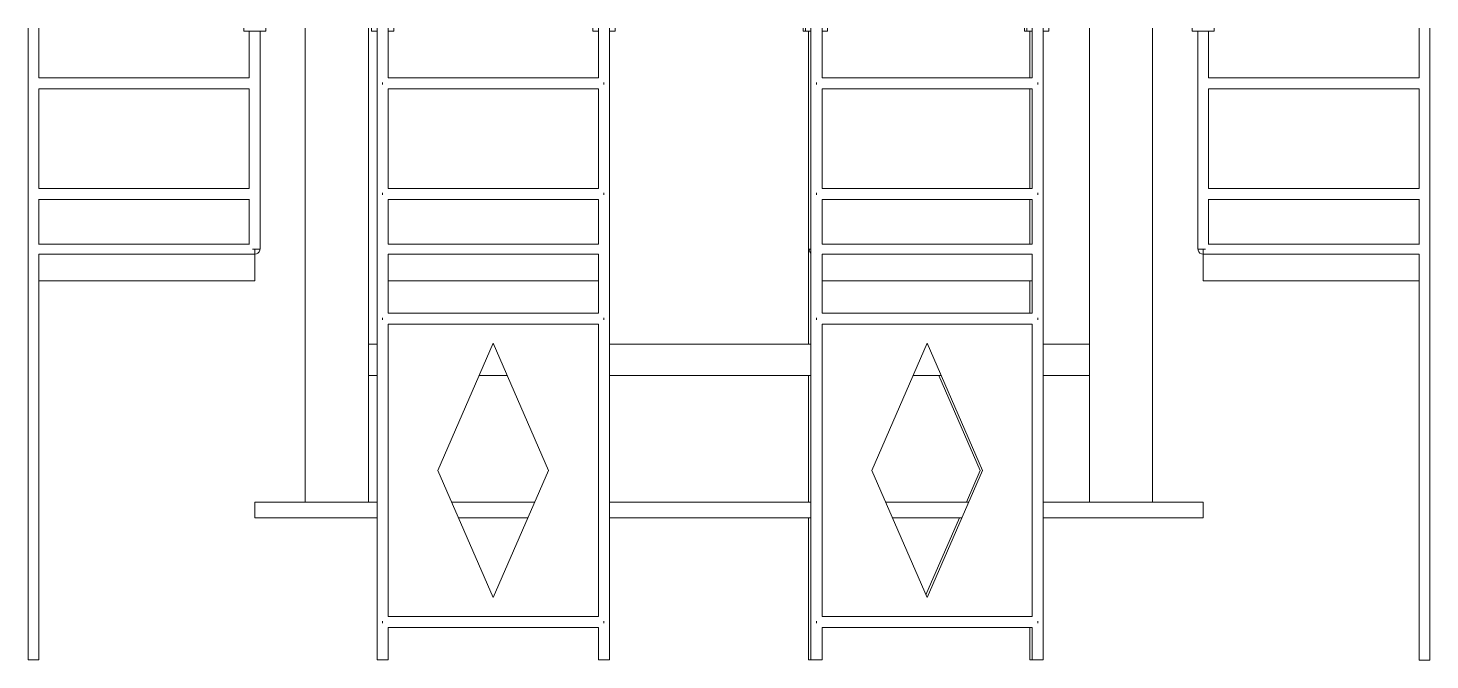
# Model space of a CAD drawing. Header units: millimetres. Extents: x -106 to 2534, y 21 to 2786.
# Drawn here: x -105.699 to -103.481, y 20.572 to 21.572 of the extents above; entities that cross this region are included whole.
import ezdxf

# ---------------------------------------------------------------- set-up
doc = ezdxf.new("R2010")
doc.units = ezdxf.units.MM
doc.layers.add('MOBILIARIO', color=132, linetype='Continuous', lineweight=20)

# ---------------------------------------------------------------- blocks, each defined once
blk = doc.blocks.new('comedor')
at = {"layer": 'MOBILIARIO', "linetype": 'Continuous', "lineweight": 13}
for p, q in [((1263.9662, 1357.4337), (1263.9652, 1357.4337)), ((1263.9652, 1356.4337), (1263.9652, 1357.4337)), ((1263.9681, 1357.4337), (1263.9662, 1357.4337)), ((1263.9708, 1357.4337), (1263.9681, 1357.4337)), ((1263.9738, 1357.4337), (1263.9708, 1357.4337)), ((1263.9768, 1357.4337), (1263.9738, 1357.4337)), ((1263.9794, 1357.4337), (1263.9768, 1357.4337)), ((1263.9813, 1357.4337), (1263.9794, 1357.4337)), ((1263.9824, 1357.4337), (1263.9813, 1357.4337)), ((1263.9824, 1356.7914), (1263.9824, 1357.4337)), ((1264.5771, 1357.4337), (1264.5766, 1357.4337)), ((1264.5766, 1356.4337), (1264.5766, 1357.4337)), ((1264.5787, 1357.4337), (1264.5771, 1357.4337)), ((1264.581, 1357.4337), (1264.5787, 1357.4337)), ((1264.5838, 1357.4337), (1264.581, 1357.4337)), ((1264.5869, 1357.4337), (1264.5838, 1357.4337)), ((1264.5897, 1357.4337), (1264.5869, 1357.4337)), ((1264.5921, 1357.4337), (1264.5897, 1357.4337)), ((1264.5936, 1357.4337), (1264.5921, 1357.4337)), ((1264.5941, 1357.4337), (1264.5936, 1357.4337)), ((1264.5941, 1357.4337), (1264.5958, 1357.4337)), ((1264.5941, 1357.3824), (1264.5941, 1357.4337)), ((1264.5958, 1357.4337), (1264.5973, 1357.4337)), ((1264.5973, 1357.4337), (1264.5978, 1357.4337)), ((1264.5978, 1357.3824), (1264.5978, 1357.4337)), ((1264.9271, 1357.4337), (1264.9266, 1357.4337)), ((1264.9266, 1357.3824), (1264.9266, 1357.4337)), ((1264.9287, 1357.4337), (1264.9271, 1357.4337)), ((1264.931, 1357.4337), (1264.9287, 1357.4337)), ((1264.9338, 1357.4337), (1264.931, 1357.4337)), ((1264.9369, 1357.4337), (1264.9338, 1357.4337)), ((1264.9397, 1357.4337), (1264.9369, 1357.4337)), ((1264.9421, 1357.4337), (1264.9397, 1357.4337)), ((1264.9436, 1357.4337), (1264.9421, 1357.4337)), ((1264.9441, 1357.4337), (1264.9436, 1357.4337)), ((1264.9441, 1357.4337), (1264.9458, 1357.4337)), ((1264.9441, 1356.4337), (1264.9441, 1357.4337)), ((1264.9458, 1357.4337), (1264.9473, 1357.4337)), ((1264.9473, 1357.4337), (1264.9478, 1357.4337)), ((1264.9478, 1357.2087), (1264.9478, 1357.4337)), ((1265.2633, 1357.4337), (1265.2628, 1357.4337)), ((1265.2628, 1356.4337), (1265.2628, 1357.4337)), ((1265.2648, 1357.4337), (1265.2633, 1357.4337)), ((1265.2671, 1357.4337), (1265.2648, 1357.4337)), ((1265.27, 1357.4337), (1265.2671, 1357.4337)), ((1265.273, 1357.4337), (1265.27, 1357.4337)), ((1265.2759, 1357.4337), (1265.273, 1357.4337)), ((1265.2782, 1357.4337), (1265.2759, 1357.4337)), ((1265.2797, 1357.4337), (1265.2782, 1357.4337)), ((1265.2803, 1357.4337), (1265.2797, 1357.4337)), ((1265.2803, 1357.3824), (1265.2803, 1357.4337)), ((1265.6133, 1357.4337), (1265.6128, 1357.4337)), ((1265.6128, 1357.3824), (1265.6128, 1357.4337)), ((1265.6148, 1357.4337), (1265.6133, 1357.4337)), ((1265.6171, 1357.4337), (1265.6148, 1357.4337)), ((1265.62, 1357.4337), (1265.6171, 1357.4337)), ((1265.623, 1357.4337), (1265.62, 1357.4337)), ((1265.6259, 1357.4337), (1265.623, 1357.4337)), ((1265.6282, 1357.4337), (1265.6259, 1357.4337)), ((1265.6297, 1357.4337), (1265.6282, 1357.4337)), ((1265.6303, 1357.4337), (1265.6297, 1357.4337)), ((1265.6303, 1356.4337), (1265.6303, 1357.4337)), ((1266.1652, 1357.4337), (1266.1662, 1357.4337)), ((1266.1652, 1356.7914), (1266.1652, 1357.4337)), ((1266.1662, 1357.4337), (1266.1681, 1357.4337)), ((1266.1681, 1357.4337), (1266.1708, 1357.4337)), ((1266.1708, 1357.4337), (1266.1738, 1357.4337)), ((1266.1738, 1357.4337), (1266.1768, 1357.4337)), ((1266.1768, 1357.4337), (1266.1794, 1357.4337)), ((1266.1794, 1357.4337), (1266.1813, 1357.4337)), ((1266.1813, 1357.4337), (1266.1824, 1357.4337)), ((1266.1824, 1356.4337), (1266.1824, 1357.4337)), ((1264.5854, 1357.3752), (1264.5854, 1357.3753)), ((1264.5854, 1357.3722), (1264.5854, 1357.3752)), ((1264.5854, 1357.3721), (1264.5854, 1357.3722)), ((1264.5941, 1357.3824), (1264.9266, 1357.3824)), ((1264.9354, 1357.3752), (1264.9354, 1357.3753)), ((1264.9354, 1357.3722), (1264.9354, 1357.3752)), ((1264.9354, 1357.3721), (1264.9354, 1357.3722)), ((1265.2715, 1357.3752), (1265.2715, 1357.3753)), ((1265.2715, 1357.3722), (1265.2715, 1357.3752)), ((1265.2715, 1357.3721), (1265.2715, 1357.3722)), ((1265.2803, 1357.3824), (1265.6128, 1357.3824)), ((1265.6215, 1357.3752), (1265.6215, 1357.3753)), ((1265.6215, 1357.3722), (1265.6215, 1357.3752)), ((1265.6215, 1357.3721), (1265.6215, 1357.3722)), ((1264.9266, 1357.3649), (1264.5941, 1357.3649)), ((1264.5941, 1357.3649), (1264.5941, 1356.9024)), ((1264.9266, 1356.9024), (1264.9266, 1357.3649)), ((1265.6128, 1357.3649), (1265.2803, 1357.3649)), ((1265.2803, 1357.3649), (1265.2803, 1356.9024)), ((1265.6128, 1356.9024), (1265.6128, 1357.3649)), ((1264.6729, 1357.1337), (1264.7604, 1357.3349)), ((1264.7092, 1357.2087), (1264.7622, 1357.3306)), ((1264.7604, 1357.3349), (1264.8479, 1357.1337)), ((1265.359, 1357.1337), (1265.4465, 1357.3349)), ((1265.4465, 1357.3349), (1265.534, 1357.1337)), ((1264.3238, 1357.2087), (1264.5766, 1357.2087)), ((1264.3238, 1357.1837), (1264.3238, 1357.2087)), ((1264.7055, 1357.2087), (1264.8152, 1357.2087)), ((1264.9441, 1357.2087), (1265.2628, 1357.2087)), ((1265.3916, 1357.2087), (1265.5014, 1357.2087)), ((1265.6303, 1357.2087), (1265.8238, 1357.2087)), ((1265.8238, 1357.1837), (1265.8238, 1357.2087)), ((1264.3238, 1357.1837), (1264.5766, 1357.1837)), ((1264.4038, 1356.4337), (1264.4038, 1357.1837)), ((1264.5038, 1356.4337), (1264.5038, 1357.1837)), ((1264.6766, 1357.1337), (1264.6983, 1357.1837)), ((1264.6946, 1357.1837), (1264.8261, 1357.1837)), ((1264.9441, 1357.1837), (1265.2628, 1357.1837)), ((1264.9478, 1356.9837), (1264.9478, 1357.1837)), ((1265.3808, 1357.1837), (1265.5123, 1357.1837)), ((1265.6303, 1357.1837), (1265.8238, 1357.1837)), ((1265.6438, 1356.4337), (1265.6438, 1357.1837)), ((1265.7438, 1356.4337), (1265.7438, 1357.1837)), ((1264.7604, 1356.9324), (1264.6729, 1357.1337)), ((1264.7418, 1356.9837), (1264.6766, 1357.1337)), ((1264.8479, 1357.1337), (1264.7604, 1356.9324)), ((1265.4465, 1356.9324), (1265.359, 1357.1337)), ((1265.534, 1357.1337), (1265.4465, 1356.9324)), ((1264.5038, 1356.9837), (1264.5766, 1356.9837)), ((1264.7381, 1356.9837), (1264.7826, 1356.9837)), ((1264.9441, 1356.9837), (1265.2628, 1356.9837)), ((1265.4242, 1356.9837), (1265.4688, 1356.9837)), ((1265.6303, 1356.9837), (1265.6438, 1356.9837)), ((1264.5038, 1356.9337), (1264.5766, 1356.9337)), ((1264.7598, 1356.9337), (1264.7609, 1356.9337)), ((1264.9441, 1356.9337), (1265.2628, 1356.9337)), ((1264.9478, 1356.7837), (1264.9478, 1356.9337)), ((1265.446, 1356.9337), (1265.4471, 1356.9337)), ((1265.6303, 1356.9337), (1265.6438, 1356.9337)), ((1264.5854, 1356.8952), (1264.5854, 1356.8953)), ((1264.5854, 1356.8922), (1264.5854, 1356.8952)), ((1264.5854, 1356.8921), (1264.5854, 1356.8922)), ((1264.5941, 1356.9024), (1264.9266, 1356.9024)), ((1264.5941, 1356.7916), (1264.5941, 1356.8849)), ((1264.5941, 1356.8849), (1264.9266, 1356.8849)), ((1264.5978, 1356.8337), (1264.5978, 1356.8849)), ((1264.9266, 1356.7916), (1264.9266, 1356.8849)), ((1264.9354, 1356.8952), (1264.9354, 1356.8953)), ((1264.9354, 1356.8922), (1264.9354, 1356.8952)), ((1264.9354, 1356.8921), (1264.9354, 1356.8922)), ((1265.2715, 1356.8952), (1265.2715, 1356.8953)), ((1265.2715, 1356.8922), (1265.2715, 1356.8952)), ((1265.2715, 1356.8921), (1265.2715, 1356.8922)), ((1265.2803, 1356.9024), (1265.6128, 1356.9024)), ((1265.2803, 1356.7916), (1265.2803, 1356.8849)), ((1265.2803, 1356.8849), (1265.6128, 1356.8849)), ((1265.6128, 1356.7916), (1265.6128, 1356.8849)), ((1265.6215, 1356.8952), (1265.6215, 1356.8953)), ((1265.6215, 1356.8922), (1265.6215, 1356.8952)), ((1265.6215, 1356.8921), (1265.6215, 1356.8922)), ((1264.3238, 1356.8337), (1263.9824, 1356.8337)), ((1264.3238, 1356.7916), (1264.3238, 1356.8337)), ((1264.9266, 1356.8337), (1264.5941, 1356.8337)), ((1265.6128, 1356.8337), (1265.2803, 1356.8337)), ((1265.8238, 1356.8337), (1266.1652, 1356.8337)), ((1265.8238, 1356.7916), (1265.8238, 1356.8337)), ((1263.9824, 1356.7916), (1264.3238, 1356.7916)), ((1263.9824, 1356.7047), (1263.9824, 1356.776)), ((1263.9824, 1356.7757), (1264.3152, 1356.7757)), ((1264.3152, 1356.7047), (1264.3152, 1356.776)), ((1264.3208, 1356.7837), (1264.3201, 1356.7837)), ((1264.3238, 1356.7837), (1264.3208, 1356.7837)), ((1264.3238, 1356.7916), (1264.3265, 1356.7912)), ((1264.3238, 1356.7912), (1264.3238, 1356.7916)), ((1264.3238, 1356.7898), (1264.3238, 1356.7912)), ((1264.3238, 1356.7877), (1264.3238, 1356.7898)), ((1264.3238, 1356.7851), (1264.3238, 1356.7877)), ((1264.3238, 1356.7837), (1264.3238, 1356.7851)), ((1264.3268, 1356.7837), (1264.3238, 1356.7837)), ((1264.3265, 1356.7912), (1264.3289, 1356.7898)), ((1264.3294, 1356.7837), (1264.3268, 1356.7837)), ((1264.3289, 1356.7898), (1264.3307, 1356.7877)), ((1264.3313, 1356.7837), (1264.3294, 1356.7837)), ((1264.3307, 1356.7877), (1264.3316, 1356.7851)), ((1264.3324, 1356.7837), (1264.3313, 1356.7837)), ((1264.3316, 1356.7851), (1264.3316, 1356.7837)), ((1264.3324, 1356.4387), (1264.3324, 1356.7837)), ((1264.5941, 1356.7916), (1264.9266, 1356.7916)), ((1264.5941, 1356.7049), (1264.5941, 1356.7757)), ((1264.5941, 1356.7757), (1264.9266, 1356.7757)), ((1264.5978, 1356.7049), (1264.5978, 1356.7757)), ((1264.9266, 1356.7049), (1264.9266, 1356.7757)), ((1264.9442, 1356.7898), (1264.9441, 1356.7898)), ((1264.9441, 1356.7837), (1264.9458, 1356.7837)), ((1264.946, 1356.7877), (1264.9442, 1356.7898)), ((1264.9458, 1356.7837), (1264.9473, 1356.7837)), ((1264.9469, 1356.7851), (1264.946, 1356.7877)), ((1264.9469, 1356.7837), (1264.9469, 1356.7851)), ((1264.9473, 1356.7837), (1264.9478, 1356.7837)), ((1264.9478, 1356.4387), (1264.9478, 1356.7837)), ((1265.2803, 1356.7916), (1265.6128, 1356.7916)), ((1265.2803, 1356.7049), (1265.2803, 1356.7757)), ((1265.2803, 1356.7757), (1265.6128, 1356.7757)), ((1265.6128, 1356.7049), (1265.6128, 1356.7757)), ((1265.8152, 1356.7837), (1265.8162, 1356.7837)), ((1265.8152, 1356.4387), (1265.8152, 1356.7837)), ((1265.8169, 1356.7877), (1265.8159, 1356.7851)), ((1265.8159, 1356.7851), (1265.8159, 1356.7837)), ((1265.8162, 1356.7837), (1265.8181, 1356.7837)), ((1265.8187, 1356.7898), (1265.8169, 1356.7877)), ((1265.8181, 1356.7837), (1265.8208, 1356.7837)), ((1265.821, 1356.7912), (1265.8187, 1356.7898)), ((1265.8208, 1356.7837), (1265.8238, 1356.7837)), ((1265.8238, 1356.7916), (1265.821, 1356.7912)), ((1265.8238, 1356.7912), (1265.8238, 1356.7916)), ((1266.1652, 1356.7916), (1265.8238, 1356.7916)), ((1265.8238, 1356.7898), (1265.8238, 1356.7912)), ((1265.8238, 1356.7877), (1265.8238, 1356.7898)), ((1265.8238, 1356.7851), (1265.8238, 1356.7877)), ((1265.8238, 1356.7837), (1265.8238, 1356.7851)), ((1265.8238, 1356.7837), (1265.8268, 1356.7837)), ((1265.8268, 1356.7837), (1265.8275, 1356.7837)), ((1265.8324, 1356.7047), (1265.8324, 1356.776)), ((1266.1652, 1356.7757), (1265.8324, 1356.7757)), ((1266.1652, 1356.7047), (1266.1652, 1356.776)), ((1263.9824, 1356.7049), (1264.3152, 1356.7049)), ((1263.9824, 1356.5297), (1263.9824, 1356.6877)), ((1263.9824, 1356.6874), (1264.3152, 1356.6874)), ((1264.3152, 1356.5297), (1264.3152, 1356.6877)), ((1264.5854, 1356.6977), (1264.5854, 1356.6978)), ((1264.5854, 1356.6947), (1264.5854, 1356.6977)), ((1264.5854, 1356.6946), (1264.5854, 1356.6947)), ((1264.5941, 1356.7049), (1264.9266, 1356.7049)), ((1264.5941, 1356.5299), (1264.5941, 1356.6874)), ((1264.5941, 1356.6874), (1264.9266, 1356.6874)), ((1264.5978, 1356.5299), (1264.5978, 1356.6874)), ((1264.9266, 1356.5299), (1264.9266, 1356.6874)), ((1264.9354, 1356.6977), (1264.9354, 1356.6978)), ((1264.9354, 1356.6947), (1264.9354, 1356.6977)), ((1264.9354, 1356.6946), (1264.9354, 1356.6947)), ((1265.2715, 1356.6977), (1265.2715, 1356.6978)), ((1265.2715, 1356.6947), (1265.2715, 1356.6977)), ((1265.2715, 1356.6946), (1265.2715, 1356.6947)), ((1265.2803, 1356.7049), (1265.6128, 1356.7049)), ((1265.2803, 1356.5299), (1265.2803, 1356.6874)), ((1265.2803, 1356.6874), (1265.6128, 1356.6874)), ((1265.6128, 1356.5299), (1265.6128, 1356.6874)), ((1265.6215, 1356.6977), (1265.6215, 1356.6978)), ((1265.6215, 1356.6947), (1265.6215, 1356.6977)), ((1265.6215, 1356.6946), (1265.6215, 1356.6947)), ((1266.1652, 1356.7049), (1265.8324, 1356.7049)), ((1265.8324, 1356.5297), (1265.8324, 1356.6877)), ((1266.1652, 1356.6874), (1265.8324, 1356.6874)), ((1266.1652, 1356.5297), (1266.1652, 1356.6877)), ((1263.9824, 1356.5299), (1264.3152, 1356.5299)), ((1264.5941, 1356.5299), (1264.9266, 1356.5299)), ((1265.2803, 1356.5299), (1265.6128, 1356.5299)), ((1266.1652, 1356.5299), (1265.8324, 1356.5299)), ((1263.9824, 1356.4337), (1263.9824, 1356.5127)), ((1263.9824, 1356.5124), (1264.3152, 1356.5124)), ((1264.3152, 1356.4387), (1264.3152, 1356.5127)), ((1264.5854, 1356.5227), (1264.5854, 1356.5228)), ((1264.5854, 1356.5197), (1264.5854, 1356.5227)), ((1264.5854, 1356.5196), (1264.5854, 1356.5197)), ((1264.5941, 1356.4337), (1264.5941, 1356.5124)), ((1264.5941, 1356.5124), (1264.9266, 1356.5124)), ((1264.5978, 1356.4387), (1264.5978, 1356.5124)), ((1264.9266, 1356.4337), (1264.9266, 1356.5124)), ((1264.9354, 1356.5227), (1264.9354, 1356.5228)), ((1264.9354, 1356.5197), (1264.9354, 1356.5227)), ((1264.9354, 1356.5196), (1264.9354, 1356.5197)), ((1265.2715, 1356.5227), (1265.2715, 1356.5228)), ((1265.2715, 1356.5197), (1265.2715, 1356.5227)), ((1265.2715, 1356.5196), (1265.2715, 1356.5197)), ((1265.2803, 1356.4337), (1265.2803, 1356.5124)), ((1265.2803, 1356.5124), (1265.6128, 1356.5124)), ((1265.6128, 1356.4337), (1265.6128, 1356.5124)), ((1265.6215, 1356.5227), (1265.6215, 1356.5228)), ((1265.6215, 1356.5197), (1265.6215, 1356.5227)), ((1265.6215, 1356.5196), (1265.6215, 1356.5197)), ((1265.8324, 1356.4387), (1265.8324, 1356.5127)), ((1266.1652, 1356.5124), (1265.8324, 1356.5124)), ((1266.1652, 1356.4337), (1266.1652, 1356.5127)), ((1264.3086, 1356.4387), (1264.3065, 1356.4387)), ((1264.3065, 1356.4337), (1264.3065, 1356.4387)), ((1264.3125, 1356.4387), (1264.3086, 1356.4387)), ((1264.3178, 1356.4387), (1264.3125, 1356.4387)), ((1264.3238, 1356.4387), (1264.3178, 1356.4387)), ((1264.3298, 1356.4387), (1264.3238, 1356.4387)), ((1264.335, 1356.4387), (1264.3298, 1356.4387)), ((1264.3389, 1356.4387), (1264.335, 1356.4387)), ((1264.341, 1356.4387), (1264.3389, 1356.4387)), ((1264.341, 1356.4337), (1264.341, 1356.4387)), ((1264.5689, 1356.4387), (1264.5679, 1356.4387)), ((1264.5679, 1356.4337), (1264.5679, 1356.4387)), ((1264.572, 1356.4387), (1264.5689, 1356.4387)), ((1264.5766, 1356.4387), (1264.572, 1356.4387)), ((1264.5988, 1356.4387), (1264.5941, 1356.4387)), ((1264.6018, 1356.4387), (1264.5988, 1356.4387)), ((1264.6029, 1356.4387), (1264.6018, 1356.4387)), ((1264.6029, 1356.4387), (1264.6055, 1356.4387)), ((1264.6029, 1356.4337), (1264.6029, 1356.4387)), ((1264.6055, 1356.4387), (1264.6066, 1356.4387)), ((1264.6066, 1356.4337), (1264.6066, 1356.4387)), ((1264.9189, 1356.4387), (1264.9179, 1356.4387)), ((1264.9179, 1356.4337), (1264.9179, 1356.4387)), ((1264.922, 1356.4387), (1264.9189, 1356.4387)), ((1264.9266, 1356.4387), (1264.922, 1356.4387)), ((1264.9488, 1356.4387), (1264.9441, 1356.4387)), ((1264.9518, 1356.4387), (1264.9488, 1356.4387)), ((1264.9529, 1356.4387), (1264.9518, 1356.4387)), ((1264.9529, 1356.4387), (1264.9555, 1356.4387)), ((1264.9529, 1356.4337), (1264.9529, 1356.4387)), ((1264.9555, 1356.4387), (1264.9566, 1356.4387)), ((1264.9566, 1356.4337), (1264.9566, 1356.4387)), ((1265.2551, 1356.4387), (1265.254, 1356.4387)), ((1265.254, 1356.4337), (1265.254, 1356.4387)), ((1265.2581, 1356.4387), (1265.2551, 1356.4387)), ((1265.2628, 1356.4387), (1265.2581, 1356.4387)), ((1265.2849, 1356.4387), (1265.2803, 1356.4387)), ((1265.288, 1356.4387), (1265.2849, 1356.4387)), ((1265.289, 1356.4387), (1265.288, 1356.4387)), ((1265.289, 1356.4337), (1265.289, 1356.4387)), ((1265.6051, 1356.4387), (1265.604, 1356.4387)), ((1265.604, 1356.4337), (1265.604, 1356.4387)), ((1265.6081, 1356.4387), (1265.6051, 1356.4387)), ((1265.6128, 1356.4387), (1265.6081, 1356.4387)), ((1265.6349, 1356.4387), (1265.6303, 1356.4387)), ((1265.638, 1356.4387), (1265.6349, 1356.4387)), ((1265.639, 1356.4387), (1265.638, 1356.4387)), ((1265.639, 1356.4337), (1265.639, 1356.4387)), ((1265.8065, 1356.4387), (1265.8086, 1356.4387)), ((1265.8065, 1356.4337), (1265.8065, 1356.4387)), ((1265.8086, 1356.4387), (1265.8125, 1356.4387)), ((1265.8125, 1356.4387), (1265.8178, 1356.4387)), ((1265.8178, 1356.4387), (1265.8238, 1356.4387)), ((1265.8238, 1356.4387), (1265.8298, 1356.4387)), ((1265.8298, 1356.4387), (1265.835, 1356.4387)), ((1265.835, 1356.4387), (1265.8389, 1356.4387)), ((1265.8389, 1356.4387), (1265.841, 1356.4387)), ((1265.841, 1356.4337), (1265.841, 1356.4387))]:
    blk.add_line(p, q, dxfattribs=at)

msp = doc.modelspace()

# ---------------------------------------------------------------- block references
at = {"layer": 'MOBILIARIO', "rotation": 179.9997135211097}
msp.add_blockref('comedor', (1160.4906, 1377.9997), dxfattribs=at)

doc.saveas('drawing.dxf')
